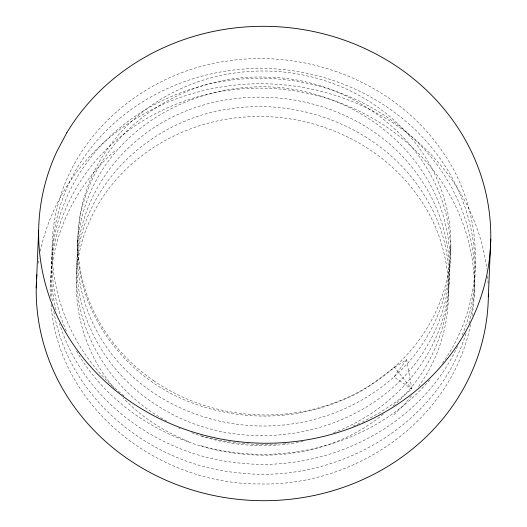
<?xml version="1.0" encoding="UTF-8"?>
<svg xmlns="http://www.w3.org/2000/svg" width="527" height="527" viewBox="0 0 527 527"><rect width="100%" height="100%" fill="white"/><g stroke="black" fill="none" stroke-linecap="round" stroke-linejoin="round"><path stroke-width="0.4" stroke-dasharray="2.63 1.98" d="M362.102 422.246L379.374 412.964L396.264 401.712L411.877 388.979L406.64 359.71C387.002 370.982 371.074 387.872 349.915 396.798C333.426 404.486 316.002 409.993 298.104 413.26C262.071 419.294 224.528 415.566 190.464 402.305C124.635 377.497 74.314 311.035 77.864 239.363M333.532 432.746C382.523 414.486 423.734 374.901 440.849 325.133C457.904 276.273 449.327 220.121 419.749 177.849C357.602 86.112 215.569 69.722 133.331 143.463C94.886 176.861 72.607 228.481 77.528 279.475C82.232 331.299 113.885 378.432 157.632 405.797C244.245 461.975 373.669 437.015 426.778 346.463C453.424 302.32 457.377 245.727 436.923 198.369C415.875 148.963 371.311 111.625 320.344 95.954C224.298 64.235 104.807 117.113 81.389 219.739C69.518 269.449 84.392 323.585 117.995 361.739C153.627 402.529 207.381 425.421 261.247 426.014C315.344 426.613 369.763 404.703 406.436 364.559C435.77 332.741 451.422 289.745 450.855 246.596M77.713 243.059C78.483 144.899 172.612 72.739 266.754 77.186C362.049 77.996 452.983 156.565 450.493 255.213M470.506 324.553C451.804 420.572 354.816 486.744 259.442 483.931C159.088 484.346 59.999 409.288 51.152 305.91L51.093 304.323M472.04 315.818C481.191 262.018 463.51 205.464 428.326 164.207C388.155 117.126 327.247 89.86 265.667 88.207C204.641 86.56 142.712 110.202 100.802 155.09C64.571 193.883 45.17 248.645 52.377 301.563M465.987 333.446C437.087 427.213 334.316 484.155 239.093 472.89C151.697 465.163 68.635 399.611 53.754 311.002M468.885 323.341C484.781 264.85 467.983 200.029 428.741 154.358C388.57 107.284 327.656 80.018 266.076 78.358C198.56 76.389 129.767 105.953 88.595 160.248C56.376 202.599 43.227 259.422 56.336 311.266M462.251 335.014C485.67 278.137 476.408 210.411 441.297 160.307C402.173 103.845 334.698 70.21 266.491 68.51C198.975 66.54 130.182 96.105 89.01 150.399C49.709 201.202 40.474 273.019 66.665 331.812M457.614 346.279C420.039 427.232 326.747 472.89 239.502 463.042C159.721 455.578 83.727 401.449 59.518 323.624M418.53 386.508C458.707 331.799 458.286 252.578 418.919 197.546C381.014 142.646 312.847 112.528 246.814 116.902C182.289 120.558 119.148 158.278 91.243 217.546C64.446 272.597 74.439 342.043 114.326 388.188M442.397 363.274C487.04 301.319 485.986 212.341 441.712 150.458C394.637 82.232 306.615 48.247 225.516 61.31C146.987 72.634 74.696 130.973 56.718 209.759C40.092 278.256 69.123 353.156 124.24 396.047M406.64 359.71L393.946 376.976L411.877 388.979L394.361 367.128M411.356 395.975L404.789 403.945L392.299 416.363M429.703 379.835C374.835 444.999 280.074 469.267 199.272 445.243M393.274 405.955C450.091 356.7 466.402 267.907 428.51 202.506C390.494 133.127 306.207 96.454 229.087 109.023C154.404 119.333 86.428 179.292 77.621 255.924C68.734 323.203 108.417 390.915 167.836 421.666M114.57 151.157C73.108 187.487 47.476 242.512 50.849 297.986M383.34 414.169C288.895 491.197 135.096 453.866 76.171 350.541M353.05 426.145L361.377 422.634M303.071 441.442C265.529 449.426 225.767 445.842 189.977 432.107M283.467 443.648L285.851 443.352M277.083 444.004C251.017 445.697 224.805 442.41 199.68 435.394M188.818 441.705C164.417 431.725 141.526 417.384 123.364 398.148M178.699 428.029L180.194 428.708M38.188 263.381A226.103 208.442 2.4 0 1 38.952 258.526M40.329 251.274A226.103 208.442 2.4 0 1 270.384 83.945A226.103 208.442 2.4 0 1 486.764 268.823M487.574 276.155A226.103 208.442 2.4 0 1 488.147 284.323M153.581 380.646A186.538 171.96 2.4 0 0 449.696 263.434A186.538 171.96 2.4 0 0 189.806 84.867A186.538 171.96 2.4 0 0 153.581 380.646"/><path stroke-width="0.79" d="M36.244 287.847L38.649 230.398M488.351 296.602L490.756 239.153M488.371 294.152A226.103 208.442 2.4 0 1 257.314 500.61A226.103 208.442 2.4 0 1 36.416 282.123M36.594 278.849A226.103 208.442 2.4 0 1 36.89 274.765M66.857 132.666L57.087 150.972A226.103 208.442 2.4 0 0 283.671 442.627A226.103 208.442 2.4 0 0 454.439 122.62A226.103 208.442 2.4 0 0 66.857 132.666"/></g></svg>
